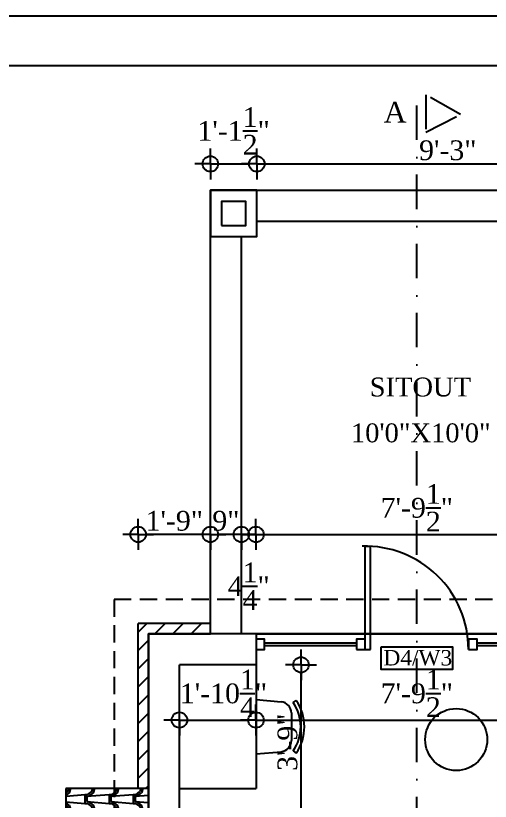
# Model space of a CAD drawing. Extents: x -4781 to 3971, y -2954 to -1072.
# Drawn here: x -1646.4 to -1508.5, y -1891.3 to -1662.9 of the extents above; entities that cross this region are included whole.
import ezdxf

# ---------------------------------------------------------------- set-up
doc = ezdxf.new("R2010")
doc.units = 0
doc.header["$LTSCALE"] = 20
doc.header["$MEASUREMENT"] = 0
doc.header["$PDMODE"] = 34
doc.linetypes.add('DASHDOT', pattern=[1, 0.5, -0.25, 0, -0.25])
doc.linetypes.add('HIDDEN', pattern=[0.375, 0.25, -0.125])
doc.layers.get('0').update_dxf_attribs({"linetype": 'CONTINUOUS'})
doc.layers.get('DEFPOINTS').update_dxf_attribs({"linetype": 'CONTINUOUS'})
doc.layers.add('area', color=3, linetype='CONTINUOUS', plot=False)
doc.layers.add('correct', color=230, linetype='CONTINUOUS', plot=False)
for name, color, linetype in [('border', 230, 'CONTINUOUS'), ('CABINET', 1, 'CONTINUOUS'), ('DIMLINE', 254, 'CONTINUOUS'), ('DOOR TEXT', 2, 'CONTINUOUS'), ('FURN', 10, 'CONTINUOUS'), ('glass', 4, 'CONTINUOUS'), ('Roof lilne', 31, 'CONTINUOUS'), ('sec', 13, 'DASHDOT'), ('text', 2, 'CONTINUOUS'), ('tile', 22, 'CONTINUOUS'), ('wall', 13, 'CONTINUOUS'), ('windowtext', 2, 'CONTINUOUS')]:
    doc.layers.add(name, color=color, linetype=linetype)
doc.styles.add('DIMTEXT', font='times_1.ttf')
doc.styles.add('style5', font='times_1.ttf')
doc.dimstyles.new('ARCH_48_0', dxfattribs={"dimtxt": 5.75, "dimasz": 2.25, "dimexe": 0.25, "dimexo": 0, "dimgap": 1, "dimtad": 1, "dimzin": 3, "dimdsep": 46, "dimlunit": 4, "dimtxsty": 'DIMTEXT', "dimblk": 'BLK', "dimcen": 0, "dimdle": 0.09375, "dimse1": 1, "dimse2": 1, "dimclrd": 254, "dimclrt": 3, "dimadec": 1, "dimazin": 0, "dimtfac": 1, "dimtix": 1, "dimtmove": 2, "dimatfit": 3, "dimldrblk": 'NONE', "dimfxl": 0.25, "dimtvp": 1.4625, "dimtolj": 1, "dimtzin": 15, "dimarcsym": 0})

# ---------------------------------------------------------------- blocks, each defined once
blk = doc.blocks.new('A$C10F2659E')
at = {"layer": 'CABINET'}
for p, q in [((0, 15.78), (7.3, 15.14)), ((10.81, 14.93), (11.7, 15.54)), ((10.27, 3.87), (10.27, 11.9)), ((0, 0), (7.3, 0.63)), ((10.81, 0.85), (11.7, 0.23))]:
    blk.add_line(p, q, dxfattribs=at)
at = {"layer": 'CABINET', "extrusion": (0, 0, -1)}
for centre, major_axis, start_param, end_param in [((7.02, 11.9), (2.3, 2.3), -0.69866, 0.785398), ((0.52, 7.89), (-8.82, 8.82), 1.756144, 2.956245), ((0.52, 7.89), (-9.58, 9.58), 1.756144, 2.956245), ((7.02, 3.87), (-2.3, 2.3), 2.356194, 3.840252)]:
    blk.add_ellipse(centre, major_axis=major_axis, ratio=1, start_param=start_param, end_param=end_param, dxfattribs=at)
blk = doc.blocks.new('BLK')
for q in [(0, 2), (-2, 0), (2, 0), (0, -2)]:
    blk.add_line((0, 0), q)
blk.add_circle((0, 0), 1)
blk = doc.blocks.new('*D161')
at = {"layer": 'DEFPOINTS', "color": 0, "lineweight": -2, "transparency": 16777216}
for p in [(-1483.06, -1851.65), (-1576.56, -1853.15), (-1483.06, -1867.7)]:
    blk.add_point(p, dxfattribs=at)
at = {"layer": 'DIMLINE', "color": 254, "lineweight": -2, "transparency": 16777216}
blk.add_line((-1574.31, -1867.7), (-1485.31, -1867.7), dxfattribs=at)
at = {"layer": 'DIMLINE', "color": 254, "lineweight": -2, "transparency": 16777216, "xscale": 2.25, "yscale": 2.25, "zscale": 2.25, "rotation": 180}
blk.add_blockref('BLK', (-1576.56, -1867.7), dxfattribs=at)
at = {"layer": 'DIMLINE', "color": 254, "lineweight": -2, "transparency": 16777216, "xscale": 2.25, "yscale": 2.25, "zscale": 2.25}
blk.add_blockref('BLK', (-1483.06, -1867.7), dxfattribs=at)
at = {"layer": 'DIMLINE', "color": 3, "lineweight": -2, "transparency": 16777216, "insert": (-1529.81, -1859.94), "char_height": 5.75, "attachment_point": 5, "style": 'DIMTEXT'}
blk.add_mtext('\\A1;7\'-9{\\H1.000000x;\\S1/2;}"', dxfattribs=at)
blk = doc.blocks.new('_None')
blk = doc.blocks.new('*D194')
at = {"layer": 'DEFPOINTS', "color": 0, "lineweight": -2, "transparency": 16777216}
for p in [(-1576.31, -1706), (-1589.81, -1713.65), (-1576.31, -1713.65)]:
    blk.add_point(p, dxfattribs=at)
at = {"layer": 'DIMLINE', "color": 254, "lineweight": -2, "transparency": 16777216}
blk.add_line((-1587.56, -1706), (-1578.56, -1706), dxfattribs=at)
at = {"layer": 'DIMLINE', "color": 254, "lineweight": -2, "transparency": 16777216, "xscale": 2.25, "yscale": 2.25, "zscale": 2.25, "rotation": 180}
blk.add_blockref('BLK', (-1589.81, -1706), dxfattribs=at)
at = {"layer": 'DIMLINE', "color": 254, "lineweight": -2, "transparency": 16777216, "xscale": 2.25, "yscale": 2.25, "zscale": 2.25}
blk.add_blockref('BLK', (-1576.31, -1706), dxfattribs=at)
at = {"layer": 'DIMLINE', "color": 3, "lineweight": -2, "transparency": 16777216, "insert": (-1583.06, -1696.4), "char_height": 5.75, "attachment_point": 5, "style": 'DIMTEXT'}
blk.add_mtext('\\A1;1\'-1{\\H1.000000x;\\S1/2;}"', dxfattribs=at)
blk = doc.blocks.new('*D195')
at = {"layer": 'DEFPOINTS', "color": 0, "lineweight": -2, "transparency": 16777216}
for p in [(-1465.31, -1706), (-1576.31, -1713.65), (-1465.31, -1713.65)]:
    blk.add_point(p, dxfattribs=at)
at = {"layer": 'DIMLINE', "color": 254, "lineweight": -2, "transparency": 16777216}
blk.add_line((-1574.06, -1706), (-1467.56, -1706), dxfattribs=at)
at = {"layer": 'DIMLINE', "color": 254, "lineweight": -2, "transparency": 16777216, "xscale": 2.25, "yscale": 2.25, "zscale": 2.25, "rotation": 180}
blk.add_blockref('BLK', (-1576.31, -1706), dxfattribs=at)
at = {"layer": 'DIMLINE', "color": 254, "lineweight": -2, "transparency": 16777216, "xscale": 2.25, "yscale": 2.25, "zscale": 2.25}
blk.add_blockref('BLK', (-1465.31, -1706), dxfattribs=at)
at = {"layer": 'DIMLINE', "color": 3, "lineweight": -2, "transparency": 16777216, "insert": (-1520.81, -1702.07), "char_height": 5.75, "attachment_point": 5, "style": 'DIMTEXT'}
blk.add_mtext('\\A1;9\'-3"', dxfattribs=at)
blk = doc.blocks.new('*D196')
at = {"layer": 'DEFPOINTS', "color": 0, "lineweight": -2, "transparency": 16777216}
for p in [(-1483.06, -1813.74), (-1576.56, -1842.65), (-1483.06, -1849.44)]:
    blk.add_point(p, dxfattribs=at)
at = {"layer": 'DIMLINE', "color": 254, "lineweight": -2, "transparency": 16777216}
blk.add_line((-1574.31, -1813.74), (-1485.31, -1813.74), dxfattribs=at)
at = {"layer": 'DIMLINE', "color": 254, "lineweight": -2, "transparency": 16777216, "xscale": 2.25, "yscale": 2.25, "zscale": 2.25, "rotation": 180}
blk.add_blockref('BLK', (-1576.56, -1813.74), dxfattribs=at)
at = {"layer": 'DIMLINE', "color": 254, "lineweight": -2, "transparency": 16777216, "xscale": 2.25, "yscale": 2.25, "zscale": 2.25}
blk.add_blockref('BLK', (-1483.06, -1813.74), dxfattribs=at)
at = {"layer": 'DIMLINE', "color": 3, "lineweight": -2, "transparency": 16777216, "insert": (-1529.81, -1805.98), "char_height": 5.75, "attachment_point": 5, "style": 'DIMTEXT'}
blk.add_mtext('\\A1;7\'-9{\\H1.000000x;\\S1/2;}"', dxfattribs=at)
blk = doc.blocks.new('*D241')
at = {"layer": 'DEFPOINTS', "color": 0, "lineweight": -2, "transparency": 16777216}
for p in [(-1581.06, -1851.65), (-1563.47, -1851.65), (-1602.31, -1896.65)]:
    blk.add_point(p, dxfattribs=at)
at = {"layer": 'DIMLINE', "color": 254, "lineweight": -2, "transparency": 16777216}
blk.add_line((-1563.47, -1894.4), (-1563.47, -1853.9), dxfattribs=at)
at = {"layer": 'DIMLINE', "color": 254, "lineweight": -2, "transparency": 16777216, "xscale": 2.25, "yscale": 2.25, "zscale": 2.25}
for p, rotation in [((-1563.47, -1851.65), 90), ((-1563.47, -1896.65), 270)]:
    blk.add_blockref('BLK', p, dxfattribs=dict(at, rotation=rotation))
at = {"layer": 'DIMLINE', "color": 3, "lineweight": -2, "transparency": 16777216, "insert": (-1567.4, -1874.15), "char_height": 5.75, "attachment_point": 5, "rotation": 90, "style": 'DIMTEXT'}
blk.add_mtext('\\A1;3\'-9"', dxfattribs=at)
blk = doc.blocks.new('*D242')
at = {"layer": 'DEFPOINTS', "color": 0, "lineweight": -2, "transparency": 16777216}
for p in [(-1576.56, -1851.65), (-1576.56, -1867.7), (-1598.81, -1890.49)]:
    blk.add_point(p, dxfattribs=at)
at = {"layer": 'DIMLINE', "color": 254, "lineweight": -2, "transparency": 16777216}
blk.add_line((-1596.56, -1867.7), (-1578.81, -1867.7), dxfattribs=at)
at = {"layer": 'DIMLINE', "color": 254, "lineweight": -2, "transparency": 16777216, "xscale": 2.25, "yscale": 2.25, "zscale": 2.25, "rotation": 180}
blk.add_blockref('BLK', (-1598.81, -1867.7), dxfattribs=at)
at = {"layer": 'DIMLINE', "color": 254, "lineweight": -2, "transparency": 16777216, "xscale": 2.25, "yscale": 2.25, "zscale": 2.25}
blk.add_blockref('BLK', (-1576.56, -1867.7), dxfattribs=at)
at = {"layer": 'DIMLINE', "color": 3, "lineweight": -2, "transparency": 16777216, "insert": (-1586.01, -1859.95), "char_height": 5.75, "attachment_point": 5, "style": 'DIMTEXT'}
blk.add_mtext('\\A1;1\'-10{\\H1.000000x;\\S1/4;}"', dxfattribs=at)
blk = doc.blocks.new('*D243')
at = {"layer": 'DEFPOINTS', "color": 0, "lineweight": -2, "transparency": 16777216}
for p in [(-1589.81, -1809.24), (-1580.81, -1809.33), (-1589.81, -1813.74)]:
    blk.add_point(p, dxfattribs=at)
at = {"layer": 'DIMLINE', "color": 254, "lineweight": -2, "transparency": 16777216}
blk.add_line((-1583.06, -1813.74), (-1587.56, -1813.74), dxfattribs=at)
at = {"layer": 'DIMLINE', "color": 254, "lineweight": -2, "transparency": 16777216, "xscale": 2.25, "yscale": 2.25, "zscale": 2.25, "rotation": 180}
blk.add_blockref('BLK', (-1589.81, -1813.74), dxfattribs=at)
at = {"layer": 'DIMLINE', "color": 254, "lineweight": -2, "transparency": 16777216, "xscale": 2.25, "yscale": 2.25, "zscale": 2.25}
blk.add_blockref('BLK', (-1580.81, -1813.74), dxfattribs=at)
at = {"layer": 'DIMLINE', "color": 3, "lineweight": -2, "transparency": 16777216, "insert": (-1585.31, -1809.8), "char_height": 5.75, "attachment_point": 5, "style": 'DIMTEXT'}
blk.add_mtext('\\A1;9"', dxfattribs=at)
blk = doc.blocks.new('*D244')
at = {"layer": 'DEFPOINTS', "color": 0, "lineweight": -2, "transparency": 16777216}
for p in [(-1610.81, -1813.74), (-1610.81, -1839.65), (-1589.81, -1839.65)]:
    blk.add_point(p, dxfattribs=at)
at = {"layer": 'DIMLINE', "color": 254, "lineweight": -2, "transparency": 16777216}
blk.add_line((-1592.06, -1813.74), (-1608.56, -1813.74), dxfattribs=at)
at = {"layer": 'DIMLINE', "color": 254, "lineweight": -2, "transparency": 16777216, "xscale": 2.25, "yscale": 2.25, "zscale": 2.25, "rotation": 180}
blk.add_blockref('BLK', (-1610.81, -1813.74), dxfattribs=at)
at = {"layer": 'DIMLINE', "color": 254, "lineweight": -2, "transparency": 16777216, "xscale": 2.25, "yscale": 2.25, "zscale": 2.25}
blk.add_blockref('BLK', (-1589.81, -1813.74), dxfattribs=at)
at = {"layer": 'DIMLINE', "color": 3, "lineweight": -2, "transparency": 16777216, "insert": (-1600.31, -1809.8), "char_height": 5.75, "attachment_point": 5, "style": 'DIMTEXT'}
blk.add_mtext('\\A1;1\'-9"', dxfattribs=at)
blk = doc.blocks.new('*D364')
at = {"layer": 'DEFPOINTS', "color": 0, "lineweight": -2, "transparency": 16777216}
for p in [(-1576.56, -1813.74), (-1580.81, -1842.65), (-1576.56, -1842.65)]:
    blk.add_point(p, dxfattribs=at)
at = {"layer": 'DIMLINE', "color": 254, "lineweight": -2, "transparency": 16777216}
for p, q in [((-1583.06, -1813.74), (-1585.31, -1813.74)), ((-1580.81, -1813.74), (-1576.56, -1813.74)), ((-1574.31, -1813.74), (-1572.06, -1813.74))]:
    blk.add_line(p, q, dxfattribs=at)
at = {"layer": 'DIMLINE', "color": 254, "lineweight": -2, "transparency": 16777216, "xscale": 2.25, "yscale": 2.25, "zscale": 2.25}
blk.add_blockref('BLK', (-1580.81, -1813.74), dxfattribs=at)
at = {"layer": 'DIMLINE', "color": 254, "lineweight": -2, "transparency": 16777216, "xscale": 2.25, "yscale": 2.25, "zscale": 2.25, "rotation": 180}
blk.add_blockref('BLK', (-1576.56, -1813.74), dxfattribs=at)
at = {"layer": 'DIMLINE', "color": 3, "lineweight": -2, "transparency": 16777216, "insert": (-1578.68, -1828.8), "char_height": 5.75, "attachment_point": 5, "style": 'DIMTEXT'}
blk.add_mtext('\\A1;4{\\H1.000000x;\\S1/4;}"', dxfattribs=at)
blk = doc.blocks.new('DR1H902')
at = {"color": 0}
for p, q in [((-0.5, 0), (-0.5, 1)), ((-0.5, 1), (-0.45, 1)), ((-0.45, 0), (-0.45, 1)), ((-0.5, 0), (-0.45, 0))]:
    blk.add_line(p, q, dxfattribs=at)
blk.add_arc((-0.5, 0), 1, 0, 91.70698, dxfattribs=at)

msp = doc.modelspace()

# ---------------------------------------------------------------- hatches: boundary and pattern name
at = {"lineweight": -2}
h = msp.add_hatch(dxfattribs=at)
h.set_pattern_fill('ANSI31', color=8, scale=30, style=0)
h.set_pattern_definition([(45, (682.7403, -1001.7172), (-2.6516504, 2.6516504), [])])
h.paths.add_polyline_path([(-1589.806, -1839.654), (-1610.806, -1839.654), (-1610.806, -1887.654), (-1607.806, -1887.654), (-1607.806, -1842.654), (-1589.806, -1842.654)])
at = {"layer": 'tile', "lineweight": -2}
h = msp.add_hatch(dxfattribs=at)
h.set_pattern_fill('SPANTILE', color=256, scale=7, angle=270, style=0)
h.set_pattern_definition([(184.9697, (1481.69414, -6.44), (84.00000736, 6.99993915), [6.464304, -155.143247]), (90, (1475.254, -7), (-7, 7), [0.56, -6.44]), (270, (1474.694, 0), (7, -7), [1.96, -5.04]), (0, (1474.694, -1.96), (7, 7), [0.7, -6.3]), (180, (1475.394, -6.44), (-7, -7), [0.7, -6.3]), (270, (1474.694, -6.44), (7, -7), [0.56, -6.44]), (270, (1475.254, -1e-16), (7, -7), [1.4, -5.6]), (355.0303, (1475.25414, -1.4), (84.00000736, -6.99993915), [6.464304, -155.143247]), (322.6961, (1475.60414, -1.4), (-119.000075192, 90.99990123), [1.848056, -182.95725]), (288.4349, (1477.0741, -2.52), (6.9999888, -14.000003), [1.770874, -20.365065]), (251.5651, (1477.6341, -4.2), (6.9999888, 14.000003), [1.770874, -20.365065]), (217.3039, (1477.07414, -5.88), (-119.000075192, -90.99990123), [1.848056, -182.95725]), (290.2249, (1476.58414, -2.87), (-28.00005835, 76.99998085), [1.417395, -140.321804]), (249.7751, (1477.07414, -4.2), (-28.00005835, -76.99998085), [1.417395, -140.321804]), (217.4054, (1476.58414, -5.53), (-90.999947255, -70.000069668), [1.498063, -148.308475]), (322.5946, (1475.39414, -1.96), (-90.999947255, 70.000069668), [1.498063, -148.308475])])
h.paths.add_polyline_path([(-1607.806, -1989.654), (-1631.806, -1989.654), (-1631.806, -2031.654), (-1607.806, -2031.654)])
h.paths.add_polyline_path([(-1631.806, -1929.654), (-1607.806, -1929.654), (-1607.806, -1887.654), (-1631.806, -1887.654)])

# ---------------------------------------------------------------- linework, layer by layer
at = {"color": 2}
for p, q in [((-1589.806, -1841.154), (-1589.806, -1713.654)), ((-1585.556, -1713.654), (-1451.807, -1713.654)), ((-1576.306, -1722.654), (-1465.306, -1722.654)), ((-1580.806, -1842.654), (-1580.806, -1727.154))]:
    msp.add_line(p, q, dxfattribs=at)
msp.add_line((-1576.557, -1842.654), (-1483.057, -1842.654))
msp.add_lwpolyline([(-1589.806, -1727.154), (-1576.306, -1727.154), (-1576.306, -1713.654), (-1589.806, -1713.654), (-1589.806, -1727.154)], dxfattribs=at)
at = {"lineweight": -2}
msp.add_lwpolyline([(-1586.556, -1723.904), (-1579.556, -1723.904), (-1579.556, -1716.904), (-1586.556, -1716.904)], close=True, dxfattribs=at)
at = {"color": 2, "lineweight": -2}
for points in [[(-1576.556, -1847.154), (-1574.056, -1847.154), (-1574.056, -1844.154), (-1576.556, -1844.154)], [(-1547.305, -1847.154), (-1544.805, -1847.154), (-1544.805, -1844.154), (-1547.305, -1844.154)], [(-1514.807, -1847.154), (-1512.307, -1847.154), (-1512.307, -1844.154), (-1514.807, -1844.154)]]:
    msp.add_lwpolyline(points, close=True, dxfattribs=at)
at = {"layer": 'area', "lineweight": -2}
for points in [[(-1375.307, -1785.654), (-1375.306, -2076.654), (-1607.806, -2076.654), (-1607.806, -1842.654), (-1589.806, -1842.654), (-1589.806, -1713.654), (-1451.806, -1713.654), (-1451.807, -1785.654), (-1375.307, -1785.654)], [(-1607.806, -1842.654), (-1607.806, -2076.654), (-1142.805, -2076.654), (-1142.805, -1842.654), (-1289.806, -1842.656), (-1289.806, -1785.654), (-1460.806, -1785.654), (-1460.806, -1842.654), (-1607.806, -1842.654)]]:
    msp.add_lwpolyline(points, dxfattribs=at)
at = {"layer": 'border', "lineweight": -2}
msp.add_line((-2327.034, -1677.366), (428.566, -1677.366), dxfattribs=at)
at = {"layer": 'CABINET'}
for p in [(-1576.555, -1851.654), (-1598.806, -1887.654)]:
    msp.add_line(p, (-1576.555, -1887.654), dxfattribs=at)
at = {"layer": 'correct', "color": 3, "lineweight": -2}
msp.add_lwpolyline([(-2327.034, -1662.913), (-299.381, -1662.913), (-299.381, -2323.553), (-2327.034, -2323.553)], close=True, dxfattribs=at)
at = {"layer": 'FURN'}
msp.add_circle((-1518.363, -1873.372), 9, dxfattribs=at)
at = {"layer": 'glass', "lineweight": -2}
for points in [[(-1547.305, -1846.095), (-1574.056, -1846.095), (-1574.056, -1845.213), (-1547.305, -1845.213)], [(-1485.557, -1846.095), (-1512.307, -1846.095), (-1512.307, -1845.213), (-1485.557, -1845.213)]]:
    msp.add_lwpolyline(points, close=True, dxfattribs=at)
at = {"layer": 'Roof lilne', "linetype": 'HIDDEN'}
for p, q in [((-1617.806, -1832.654), (-1617.806, -2086.654)), ((-1132.805, -1832.654), (-1617.806, -1832.654))]:
    msp.add_line(p, q, dxfattribs=at)
at = {"layer": 'Roof lilne'}
for p, q in [((-1631.806, -1887.654), (-1631.806, -1929.654)), ((-1607.806, -1887.654), (-1631.806, -1887.654))]:
    msp.add_line(p, q, dxfattribs=at)
at = {"layer": 'sec', "lineweight": -2}
msp.add_line((-1529.807, -2141.221), (-1529.807, -1684.307), dxfattribs=at)
msp.add_lwpolyline([(-1527.195, -1685.895), (-1527.195, -1696.797), (-1517.116, -1691.663), (-1527.195, -1685.895)], dxfattribs=at)
at = {"layer": 'wall'}
for p, q in [((-1589.806, -1839.654), (-1610.806, -1839.654)), ((-1607.806, -1896.654), (-1607.806, -1842.654)), ((-1576.556, -1842.654), (-1576.556, -1851.654)), ((-1598.806, -1896.654), (-1598.806, -1851.654)), ((-1607.806, -1887.654), (-1610.806, -1887.654))]:
    msp.add_line(p, q, dxfattribs=at)
at = {"layer": 'wall', "lineweight": -2}
for p, q in [((-1610.806, -1887.654), (-1610.806, -1839.654)), ((-1589.806, -1842.654), (-1589.806, -1839.654)), ((-1576.556, -1842.654), (-1607.806, -1842.654)), ((-1576.556, -1851.654), (-1598.806, -1851.654))]:
    msp.add_line(p, q, dxfattribs=at)
at = {"layer": 'windowtext', "color": 7}
msp.add_lwpolyline([(-1540.168, -1846.39), (-1519.404, -1846.39), (-1519.404, -1853.037), (-1540.168, -1853.037)], close=True, dxfattribs=at)

# ---------------------------------------------------------------- block references
at = {"layer": 'FURN', "xscale": -1, "rotation": 180}
msp.add_blockref('A$C10F2659E', (-1576.555, -1861.767), dxfattribs=at)
at = {"layer": 'glass', "xscale": 29.99792625033301, "yscale": 29.99792625033301, "zscale": 66.66205833407335}
msp.add_blockref('DR1H902', (-1529.806, -1847.154), dxfattribs=at)

# ---------------------------------------------------------------- texts
at = {"layer": 'DOOR TEXT', "style": 'style5'}
msp.add_text('D4/W3', height=4.4913, dxfattribs=at).set_placement((-1539.502, -1851.835))
at = {"layer": 'sec', "color": 2, "lineweight": -2, "style": 'style5'}
msp.add_text('A', height=6.038, dxfattribs=at).set_placement((-1539.412, -1693.971))
at = {"layer": 'text', "style": 'style5'}
for s, height, p in [('SITOUT', 5.4893, (-1543.515, -1773.613)), ('10\'0"X10\'0"', 5.48935, (-1548.971, -1786.946))]:
    msp.add_text(s, height=height, dxfattribs=at).set_placement(p)

# ---------------------------------------------------------------- dimensions: what is measured, and where the dimension line sits
at = {"layer": 'DIMLINE', "lineweight": -2}
for base, p1, p2, picture, middle in [((-1576.306, -1706.002), (-1589.806, -1713.654), (-1576.306, -1713.654), '*D194', (-1583.056, -1696.398)), ((-1576.556, -1867.697), (-1598.806, -1890.495), (-1576.556, -1851.654), '*D242', (-1586.014, -1859.951))]:
    dim = msp.add_linear_dim(base=base, p1=p1, p2=p2, dimstyle='ARCH_48_0', override={"dimfxl": 0.18}, dxfattribs=at)
    dim.commit()
    dim.dimension.update_dxf_attribs({"geometry": picture, "text_midpoint": middle, "dimtype": 160})
for base, p1, p2, picture, middle in [((-1465.306, -1706.002), (-1576.306, -1713.654), (-1465.306, -1713.654), '*D195', (-1520.806, -1702.069)), ((-1483.057, -1813.737), (-1576.557, -1842.654), (-1483.057, -1849.442), '*D196', (-1529.807, -1805.983)), ((-1610.806, -1813.737), (-1589.806, -1839.654), (-1610.806, -1839.654), '*D244', (-1600.306, -1809.804)), ((-1589.806, -1813.737), (-1580.806, -1809.333), (-1589.806, -1809.237), '*D243', (-1585.306, -1809.804)), ((-1483.057, -1867.697), (-1576.557, -1853.154), (-1483.057, -1851.654), '*D161', (-1529.807, -1859.943))]:
    dim = msp.add_linear_dim(base=base, p1=p1, p2=p2, dimstyle='ARCH_48_0', override={"dimfxl": 0.18}, dxfattribs=at)
    dim.commit()
    dim.dimension.update_dxf_attribs({"geometry": picture, "text_midpoint": middle})
dim = msp.add_linear_dim(base=(-1576.557, -1813.737), p1=(-1580.806, -1842.654), p2=(-1576.557, -1842.654), dimstyle='ARCH_48_0', dxfattribs=at)
dim.commit()
dim.dimension.update_dxf_attribs({"geometry": '*D364', "text_midpoint": (-1578.682, -1828.796), "dimtype": 160})
dim = msp.add_linear_dim(base=(-1563.466, -1851.654), p1=(-1602.306, -1896.654), p2=(-1581.056, -1851.654), angle=90, dimstyle='ARCH_48_0', override={"dimfxl": 0.18}, dxfattribs=at)
dim.commit()
dim.dimension.update_dxf_attribs({"geometry": '*D241', "text_midpoint": (-1567.399, -1874.154)})

doc.saveas('drawing.dxf')
